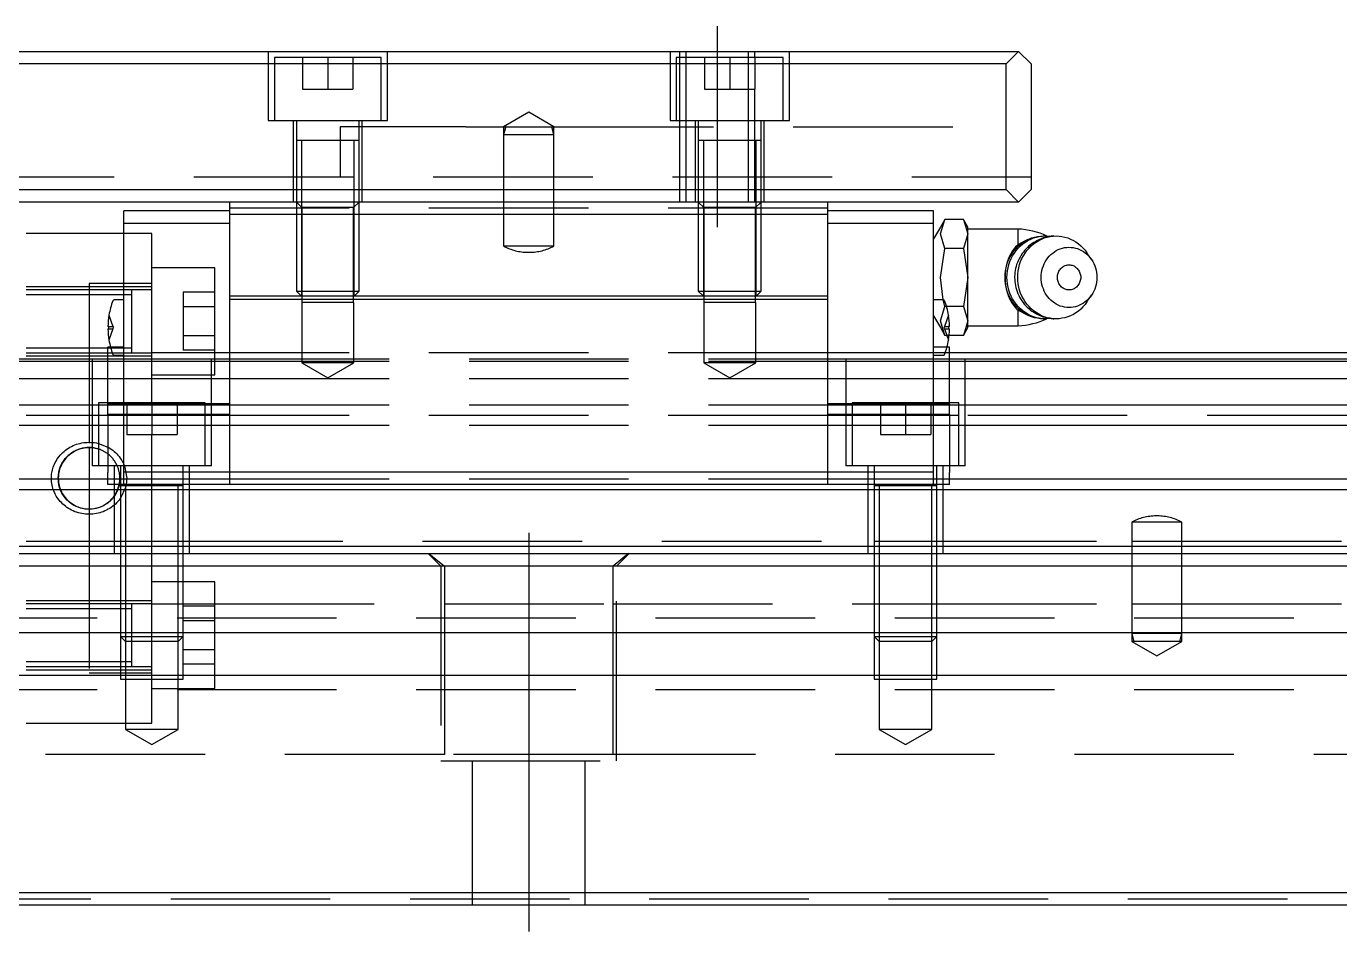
# Model space of a CAD drawing. Extents: x -10 to 959, y -321 to 120.
# Drawn here: x 370 to 474.6, y -304.7 to -231.5 of the extents above; entities that cross this region are included whole.
import ezdxf

# ---------------------------------------------------------------- set-up
doc = ezdxf.new("R2010")
doc.units = 0
doc.linetypes.add('CENTER', pattern=[50.8, 31.75, -6.35, 6.35, -6.35])
doc.linetypes.add('DASHED', pattern=[19.05, 12.7, -6.35])
doc.layers.get('0').update_dxf_attribs({"linetype": 'CONTINUOUS'})
doc.layers.add('CENTER', color=1, linetype='CENTER')

msp = doc.modelspace()

# ---------------------------------------------------------------- linework, layer by layer
at = {"color": 7, "linetype": 'CONTINUOUS'}
for p, q in [((251, -233.54), (449, -233.54)), ((449, -233.54), (448, -234.54)), ((450, -234.54), (449, -233.54)), ((448, -234.54), (252, -234.54)), ((448, -244.54), (448, -234.54)), ((450, -234.54), (450, -244.54)), ((252, -244.54), (448, -244.54)), ((448, -244.54), (449, -245.54)), ((449, -245.54), (450, -244.54)), ((449, -245.54), (251, -245.54)), ((386.2, -246.54), (386.2, -245.54)), ((433.8, -246.54), (433.8, -245.54)), ((386.2, -246.24), (377.77, -246.24)), ((377.77, -247.24), (377.77, -246.24)), ((386.2, -253.04), (386.2, -246.54)), ((433.8, -246.54), (386.2, -246.54)), ((442.23, -246.24), (433.8, -246.24)), ((433.8, -253.04), (433.8, -246.54)), ((442.23, -247.24), (442.23, -246.24)), ((377.77, -267.04), (377.77, -247.24)), ((386.2, -247.24), (377.77, -247.24)), ((442.23, -247.24), (433.8, -247.24)), ((442.23, -267.04), (442.23, -247.24)), ((442.78, -247.54), (442.23, -248.48)), ((443.13, -246.92), (442.78, -247.54)), ((442.78, -248.08), (443.13, -246.92)), ((444.6, -246.92), (443.13, -246.92)), ((444.6, -246.92), (444.6, -246.92)), ((444.96, -247.54), (444.6, -246.92)), ((444.6, -246.92), (444.96, -248.08)), ((444.96, -248.08), (444.96, -247.54)), ((448.96, -247.69), (444.96, -247.69)), ((448.96, -248.93), (448.96, -247.69)), ((377.77, -248.04), (370, -248.04)), ((443.13, -249.23), (442.78, -248.08)), ((444.96, -248.08), (444.6, -249.23)), ((444.96, -251.54), (444.96, -248.08)), ((449.72, -248.53), (448.96, -248.93)), ((449.18, -248.87), (449.38, -248.73)), ((449.33, -248.87), (449.53, -248.73)), ((449.38, -248.73), (449.58, -248.6)), ((449.53, -248.73), (449.74, -248.6)), ((449.58, -248.6), (449.8, -248.49)), ((449.74, -248.6), (449.96, -248.49)), ((449.8, -248.49), (450.03, -248.4)), ((450.08, -248.84), (449.95, -248.94)), ((449.96, -248.49), (450.18, -248.4)), ((450.03, -248.4), (450.26, -248.33)), ((450.22, -248.75), (450.08, -248.84)), ((450.18, -248.4), (450.41, -248.33)), ((450.19, -248.87), (450.39, -248.73)), ((450.36, -248.67), (450.22, -248.75)), ((450.26, -248.33), (450.49, -248.28)), ((450.5, -248.59), (450.36, -248.67)), ((450.39, -248.73), (450.6, -248.6)), ((450.41, -248.33), (450.64, -248.28)), ((450.49, -248.28), (450.73, -248.25)), ((450.65, -248.52), (450.5, -248.59)), ((450.6, -248.6), (450.81, -248.49)), ((450.64, -248.28), (450.88, -248.25)), ((450.8, -248.46), (450.65, -248.52)), ((450.73, -248.25), (450.97, -248.24)), ((450.95, -248.4), (450.8, -248.46)), ((450.81, -248.49), (451.04, -248.4)), ((450.88, -248.25), (451.12, -248.24)), ((451.11, -248.36), (450.95, -248.4)), ((451.12, -248.24), (450.97, -248.24)), ((451.04, -248.4), (451.27, -248.33)), ((451.27, -248.32), (451.11, -248.36)), ((451.12, -248.24), (451.53, -248.27)), ((451.27, -248.33), (451.5, -248.28)), ((451.43, -248.29), (451.27, -248.32)), ((451.59, -248.26), (451.43, -248.29)), ((451.5, -248.28), (451.74, -248.25)), ((451.75, -248.25), (451.59, -248.26)), ((451.74, -248.25), (451.98, -248.24)), ((451.81, -248.24), (451.75, -248.25)), ((451.98, -248.24), (452.22, -248.25)), ((452.22, -248.25), (452.45, -248.28)), ((452.45, -248.28), (452.69, -248.33)), ((452.69, -248.33), (452.92, -248.4)), ((452.92, -248.4), (453.14, -248.49)), ((453.14, -248.49), (453.36, -248.59)), ((453.36, -248.59), (453.56, -248.72)), ((453.56, -248.72), (453.76, -248.86)), ((442.78, -251.54), (443.13, -249.23)), ((444.6, -249.23), (443.13, -249.23)), ((444.6, -249.23), (444.96, -251.54)), ((448.3, -249.79), (448.24, -249.92)), ((448.25, -250.04), (448.37, -249.82)), ((448.37, -249.67), (448.3, -249.79)), ((448.44, -249.55), (448.37, -249.67)), ((448.37, -249.82), (448.5, -249.6)), ((448.41, -250.04), (448.52, -249.82)), ((448.51, -249.43), (448.44, -249.55)), ((448.5, -249.6), (448.65, -249.4)), ((448.59, -249.32), (448.51, -249.43)), ((448.52, -249.82), (448.66, -249.6)), ((448.68, -249.22), (448.59, -249.32)), ((448.65, -249.4), (448.81, -249.21)), ((448.66, -249.6), (448.8, -249.4)), ((448.76, -249.12), (448.68, -249.22)), ((448.86, -249.02), (448.76, -249.12)), ((448.8, -249.4), (448.97, -249.21)), ((448.81, -249.21), (448.99, -249.03)), ((448.96, -248.93), (448.86, -249.02)), ((448.97, -249.21), (449.14, -249.03)), ((448.99, -249.03), (449.18, -248.87)), ((449.19, -249.78), (449.11, -249.92)), ((449.14, -249.03), (449.33, -248.87)), ((449.28, -249.65), (449.19, -249.78)), ((449.26, -250.04), (449.38, -249.82)), ((449.38, -249.52), (449.28, -249.65)), ((449.48, -249.39), (449.38, -249.52)), ((449.38, -249.82), (449.51, -249.6)), ((449.59, -249.27), (449.48, -249.39)), ((449.51, -249.6), (449.66, -249.4)), ((449.7, -249.15), (449.59, -249.27)), ((449.66, -249.4), (449.83, -249.21)), ((449.82, -249.04), (449.7, -249.15)), ((449.95, -248.94), (449.82, -249.04)), ((449.83, -249.21), (450, -249.03)), ((450, -249.03), (450.19, -248.87)), ((451.33, -249.99), (451.44, -249.85)), ((451.44, -249.85), (451.57, -249.72)), ((451.57, -249.72), (451.71, -249.6)), ((451.71, -249.6), (451.85, -249.5)), ((451.85, -249.5), (452, -249.41)), ((452, -249.41), (452.16, -249.33)), ((452.16, -249.33), (452.32, -249.26)), ((452.32, -249.26), (452.49, -249.21)), ((452.49, -249.21), (452.66, -249.17)), ((452.66, -249.17), (452.83, -249.15)), ((452.83, -249.15), (453, -249.14)), ((453, -249.14), (453.18, -249.15)), ((453.18, -249.15), (453.35, -249.17)), ((453.35, -249.17), (453.52, -249.2)), ((453.52, -249.2), (453.69, -249.25)), ((453.69, -249.25), (453.85, -249.32)), ((453.76, -248.86), (453.95, -249.02)), ((453.85, -249.32), (454.01, -249.4)), ((453.95, -249.02), (454.12, -249.19)), ((454.01, -249.4), (454.16, -249.49)), ((454.12, -249.19), (454.29, -249.38)), ((454.16, -249.49), (454.31, -249.59)), ((454.29, -249.38), (454.44, -249.58)), ((454.31, -249.59), (454.44, -249.7)), ((454.8, -250.12), (454.44, -249.58)), ((454.44, -249.7), (454.57, -249.83)), ((454.57, -249.83), (454.69, -249.97)), ((447.96, -250.91), (447.95, -251.03)), ((447.96, -251.02), (448, -250.77)), ((447.98, -250.78), (447.96, -250.91)), ((448.01, -250.66), (447.98, -250.78)), ((448, -250.77), (448.07, -250.52)), ((448.04, -250.53), (448.01, -250.66)), ((448.07, -250.41), (448.04, -250.53)), ((448.07, -250.52), (448.15, -250.28)), ((448.1, -250.29), (448.07, -250.41)), ((448.14, -250.17), (448.1, -250.29)), ((448.11, -251.02), (448.16, -250.77)), ((448.18, -250.06), (448.14, -250.17)), ((448.15, -250.28), (448.25, -250.04)), ((448.16, -250.77), (448.22, -250.52)), ((448.24, -249.92), (448.18, -250.06)), ((448.22, -250.52), (448.31, -250.28)), ((448.31, -250.28), (448.41, -250.04)), ((448.76, -250.83), (448.73, -250.99)), ((448.8, -250.67), (448.76, -250.83)), ((448.84, -250.52), (448.8, -250.67)), ((448.9, -250.36), (448.84, -250.52)), ((448.96, -250.21), (448.9, -250.36)), ((449.03, -250.07), (448.96, -250.21)), ((448.97, -251.02), (449.02, -250.77)), ((449.02, -250.77), (449.08, -250.52)), ((449.11, -249.92), (449.03, -250.07)), ((449.08, -250.52), (449.16, -250.28)), ((449.16, -250.28), (449.26, -250.04)), ((450.86, -250.98), (450.91, -250.8)), ((450.91, -250.8), (450.97, -250.62)), ((450.97, -250.62), (451.04, -250.45)), ((451.04, -250.45), (451.12, -250.29)), ((451.12, -250.29), (451.22, -250.13)), ((451.22, -250.13), (451.33, -249.99)), ((452.26, -250.97), (452.31, -250.9)), ((452.31, -250.9), (452.36, -250.83)), ((452.36, -250.83), (452.42, -250.77)), ((452.42, -250.77), (452.48, -250.72)), ((452.48, -250.72), (452.55, -250.67)), ((452.55, -250.67), (452.62, -250.63)), ((452.62, -250.63), (452.7, -250.6)), ((452.7, -250.6), (452.78, -250.57)), ((452.78, -250.57), (452.85, -250.56)), ((452.85, -250.56), (452.93, -250.54)), ((452.93, -250.54), (453.01, -250.54)), ((453.01, -250.54), (453.1, -250.54)), ((453.1, -250.54), (453.18, -250.56)), ((453.18, -250.56), (453.25, -250.57)), ((453.25, -250.57), (453.33, -250.6)), ((453.33, -250.6), (453.41, -250.63)), ((453.41, -250.63), (453.48, -250.67)), ((453.48, -250.67), (453.54, -250.72)), ((453.54, -250.72), (453.61, -250.77)), ((453.61, -250.77), (453.67, -250.83)), ((453.67, -250.83), (453.72, -250.9)), ((453.72, -250.9), (453.77, -250.97)), ((454.69, -249.97), (454.8, -250.12)), ((454.8, -250.12), (454.9, -250.27)), ((454.9, -250.27), (454.98, -250.44)), ((454.98, -250.44), (455.06, -250.61)), ((455.06, -250.61), (455.12, -250.79)), ((455.12, -250.79), (455.17, -250.97)), ((443, -253.34), (442.78, -251.54)), ((444.96, -251.54), (444.6, -253.85)), ((444.96, -255), (444.96, -251.54)), ((447.92, -251.54), (447.93, -251.28)), ((447.93, -251.28), (447.92, -251.41)), ((447.92, -251.41), (447.92, -251.54)), ((447.93, -251.8), (447.92, -251.54)), ((447.92, -251.54), (447.92, -251.54)), ((447.92, -251.54), (447.92, -251.67)), ((447.92, -251.67), (447.93, -251.79)), ((447.93, -251.28), (447.96, -251.02)), ((447.94, -251.16), (447.93, -251.28)), ((447.93, -251.79), (447.94, -251.92)), ((447.96, -252.06), (447.93, -251.8)), ((447.95, -251.03), (447.94, -251.16)), ((447.94, -251.92), (447.95, -252.05)), ((448.07, -251.54), (448.08, -251.28)), ((448.08, -251.8), (448.07, -251.54)), ((448.08, -251.28), (448.11, -251.02)), ((448.11, -252.06), (448.08, -251.8)), ((448.69, -251.32), (448.68, -251.48)), ((448.68, -251.48), (448.68, -251.54)), ((448.68, -251.54), (448.69, -251.7)), ((448.7, -251.16), (448.69, -251.32)), ((448.69, -251.7), (448.7, -251.86)), ((448.73, -250.99), (448.7, -251.16)), ((448.7, -251.86), (448.72, -252.03)), ((448.93, -251.54), (448.94, -251.28)), ((448.94, -251.8), (448.93, -251.54)), ((448.94, -251.28), (448.97, -251.02)), ((448.97, -252.06), (448.94, -251.8)), ((450.8, -251.35), (450.82, -251.17)), ((450.8, -251.54), (450.8, -251.35)), ((450.8, -251.73), (450.8, -251.54)), ((450.82, -251.91), (450.8, -251.73)), ((450.82, -251.17), (450.86, -250.98)), ((450.86, -252.1), (450.82, -251.91)), ((452.09, -251.45), (452.1, -251.37)), ((452.09, -251.54), (452.09, -251.45)), ((452.09, -251.63), (452.09, -251.54)), ((452.1, -251.71), (452.09, -251.63)), ((452.1, -251.37), (452.12, -251.28)), ((452.12, -251.8), (452.1, -251.71)), ((452.12, -251.28), (452.15, -251.2)), ((452.15, -251.88), (452.12, -251.8)), ((452.15, -251.2), (452.18, -251.12)), ((452.18, -251.96), (452.15, -251.88)), ((452.18, -251.12), (452.21, -251.04)), ((452.21, -252.04), (452.18, -251.96)), ((452.21, -251.04), (452.26, -250.97)), ((453.77, -250.97), (453.81, -251.04)), ((453.81, -251.04), (453.85, -251.12)), ((453.85, -251.96), (453.81, -252.04)), ((453.85, -251.12), (453.88, -251.2)), ((453.88, -251.88), (453.85, -251.96)), ((453.88, -251.2), (453.91, -251.28)), ((453.91, -251.8), (453.88, -251.88)), ((453.91, -251.28), (453.92, -251.37)), ((453.92, -251.71), (453.91, -251.8)), ((453.92, -251.37), (453.94, -251.45)), ((453.94, -251.63), (453.92, -251.71)), ((453.94, -251.45), (453.94, -251.54)), ((453.94, -251.54), (453.94, -251.63)), ((455.17, -250.97), (455.2, -251.16)), ((455.2, -251.92), (455.17, -252.11)), ((455.2, -251.16), (455.23, -251.35)), ((455.23, -251.73), (455.2, -251.92)), ((455.23, -251.35), (455.23, -251.54)), ((455.23, -251.54), (455.23, -251.73)), ((386.2, -253.29), (386.2, -253.04)), ((433.8, -253.04), (386.2, -253.04)), ((433.8, -253.29), (433.8, -253.04)), ((447.95, -252.05), (447.96, -252.17)), ((448, -252.31), (447.96, -252.06)), ((447.96, -252.17), (447.98, -252.3)), ((447.98, -252.3), (448.01, -252.45)), ((448.07, -252.56), (448, -252.31)), ((448.01, -252.45), (448.05, -252.6)), ((448.05, -252.6), (448.09, -252.74)), ((448.15, -252.8), (448.07, -252.56)), ((448.09, -252.74), (448.13, -252.88)), ((448.16, -252.31), (448.11, -252.06)), ((448.13, -252.88), (448.18, -253.02)), ((448.25, -253.04), (448.15, -252.8)), ((448.22, -252.56), (448.16, -252.31)), ((448.18, -253.02), (448.24, -253.16)), ((448.31, -252.8), (448.22, -252.56)), ((448.37, -253.26), (448.25, -253.04)), ((448.41, -253.04), (448.31, -252.8)), ((448.52, -253.26), (448.41, -253.04)), ((448.72, -252.03), (448.75, -252.19)), ((448.75, -252.19), (448.78, -252.35)), ((448.78, -252.35), (448.83, -252.51)), ((448.83, -252.51), (448.88, -252.66)), ((448.88, -252.66), (448.94, -252.82)), ((448.94, -252.82), (449.01, -252.97)), ((449.02, -252.31), (448.97, -252.06)), ((449.01, -252.97), (449.08, -253.12)), ((449.08, -252.56), (449.02, -252.31)), ((449.16, -252.8), (449.08, -252.56)), ((449.26, -253.04), (449.16, -252.8)), ((449.38, -253.26), (449.26, -253.04)), ((450.91, -252.28), (450.86, -252.1)), ((450.97, -252.46), (450.91, -252.28)), ((451.04, -252.63), (450.97, -252.46)), ((451.12, -252.79), (451.04, -252.63)), ((451.22, -252.95), (451.12, -252.79)), ((451.33, -253.09), (451.22, -252.95)), ((452.26, -252.11), (452.21, -252.04)), ((452.31, -252.18), (452.26, -252.11)), ((452.36, -252.25), (452.31, -252.18)), ((452.42, -252.31), (452.36, -252.25)), ((452.48, -252.36), (452.42, -252.31)), ((452.55, -252.41), (452.48, -252.36)), ((452.62, -252.45), (452.55, -252.41)), ((452.7, -252.48), (452.62, -252.45)), ((452.78, -252.51), (452.7, -252.48)), ((452.85, -252.52), (452.78, -252.51)), ((452.93, -252.54), (452.85, -252.52)), ((453.01, -252.54), (452.93, -252.54)), ((453.1, -252.54), (453.01, -252.54)), ((453.18, -252.52), (453.1, -252.54)), ((453.25, -252.51), (453.18, -252.52)), ((453.33, -252.48), (453.25, -252.51)), ((453.41, -252.45), (453.33, -252.48)), ((453.48, -252.41), (453.41, -252.45)), ((453.54, -252.36), (453.48, -252.41)), ((453.61, -252.31), (453.54, -252.36)), ((453.67, -252.25), (453.61, -252.31)), ((453.72, -252.18), (453.67, -252.25)), ((453.77, -252.11), (453.72, -252.18)), ((453.81, -252.04), (453.77, -252.11)), ((454.44, -253.5), (454.8, -252.96)), ((454.8, -252.96), (454.69, -253.11)), ((454.9, -252.81), (454.8, -252.96)), ((454.98, -252.64), (454.9, -252.81)), ((455.06, -252.47), (454.98, -252.64)), ((455.12, -252.29), (455.06, -252.47)), ((455.17, -252.11), (455.12, -252.29)), ((377.77, -253.34), (376.99, -253.34)), ((386.2, -267.04), (386.2, -253.29)), ((433.8, -253.29), (386.2, -253.29)), ((433.8, -267.04), (433.8, -253.29)), ((443.01, -253.34), (442.23, -253.34)), ((444.6, -253.85), (443.26, -253.85)), ((444.6, -253.85), (444.96, -255)), ((448.24, -253.16), (448.3, -253.29)), ((448.3, -253.29), (448.37, -253.41)), ((448.5, -253.48), (448.37, -253.26)), ((448.37, -253.41), (448.44, -253.53)), ((448.44, -253.53), (448.51, -253.65)), ((448.65, -253.68), (448.5, -253.48)), ((448.51, -253.65), (448.59, -253.76)), ((448.66, -253.48), (448.52, -253.26)), ((448.59, -253.76), (448.68, -253.86)), ((448.81, -253.87), (448.65, -253.68)), ((448.8, -253.68), (448.66, -253.48)), ((448.68, -253.86), (448.76, -253.96)), ((448.76, -253.96), (448.86, -254.06)), ((448.97, -253.87), (448.8, -253.68)), ((448.99, -254.05), (448.81, -253.87)), ((448.86, -254.06), (448.96, -254.15)), ((449.14, -254.05), (448.97, -253.87)), ((449.18, -254.21), (448.99, -254.05)), ((449.08, -253.12), (449.16, -253.26)), ((449.33, -254.21), (449.14, -254.05)), ((449.16, -253.26), (449.25, -253.4)), ((449.25, -253.4), (449.35, -253.53)), ((449.35, -253.53), (449.45, -253.66)), ((449.51, -253.48), (449.38, -253.26)), ((449.45, -253.66), (449.56, -253.79)), ((449.66, -253.68), (449.51, -253.48)), ((449.56, -253.79), (449.68, -253.9)), ((449.83, -253.87), (449.66, -253.68)), ((449.68, -253.9), (449.8, -254.02)), ((449.8, -254.02), (449.93, -254.12)), ((450, -254.05), (449.83, -253.87)), ((450.19, -254.21), (450, -254.05)), ((451.44, -253.23), (451.33, -253.09)), ((451.57, -253.36), (451.44, -253.23)), ((451.71, -253.48), (451.57, -253.36)), ((451.85, -253.58), (451.71, -253.48)), ((452, -253.67), (451.85, -253.58)), ((452.16, -253.75), (452, -253.67)), ((452.32, -253.82), (452.16, -253.75)), ((452.49, -253.87), (452.32, -253.82)), ((452.66, -253.91), (452.49, -253.87)), ((452.83, -253.93), (452.66, -253.91)), ((453, -253.94), (452.83, -253.93)), ((453.18, -253.93), (453, -253.94)), ((453.35, -253.91), (453.18, -253.93)), ((453.52, -253.88), (453.35, -253.91)), ((453.69, -253.83), (453.52, -253.88)), ((453.85, -253.76), (453.69, -253.83)), ((453.95, -254.06), (453.76, -254.22)), ((454.01, -253.68), (453.85, -253.76)), ((454.12, -253.89), (453.95, -254.06)), ((454.16, -253.59), (454.01, -253.68)), ((454.29, -253.7), (454.12, -253.89)), ((454.31, -253.49), (454.16, -253.59)), ((454.44, -253.5), (454.29, -253.7)), ((454.44, -253.38), (454.31, -253.49)), ((454.57, -253.25), (454.44, -253.38)), ((454.69, -253.11), (454.57, -253.25)), ((444.96, -255), (444.6, -256.16)), ((444.96, -255.54), (444.96, -255)), ((448.96, -254.15), (449.72, -254.55)), ((448.96, -255.39), (448.96, -254.15)), ((449.38, -254.35), (449.18, -254.21)), ((449.53, -254.35), (449.33, -254.21)), ((449.58, -254.48), (449.38, -254.35)), ((449.74, -254.48), (449.53, -254.35)), ((449.8, -254.59), (449.58, -254.48)), ((449.96, -254.59), (449.74, -254.48)), ((450.03, -254.68), (449.8, -254.59)), ((449.93, -254.12), (450.06, -254.22)), ((450.18, -254.68), (449.96, -254.59)), ((450.26, -254.75), (450.03, -254.68)), ((450.06, -254.22), (450.2, -254.32)), ((450.41, -254.75), (450.18, -254.68)), ((450.39, -254.35), (450.19, -254.21)), ((450.2, -254.32), (450.34, -254.4)), ((450.49, -254.8), (450.26, -254.75)), ((450.34, -254.4), (450.48, -254.48)), ((450.6, -254.48), (450.39, -254.35)), ((450.64, -254.8), (450.41, -254.75)), ((450.48, -254.48), (450.63, -254.55)), ((450.73, -254.83), (450.49, -254.8)), ((450.81, -254.59), (450.6, -254.48)), ((450.63, -254.55), (450.78, -254.61)), ((450.88, -254.83), (450.64, -254.8)), ((450.97, -254.84), (450.73, -254.83)), ((450.78, -254.61), (450.94, -254.67)), ((451.04, -254.68), (450.81, -254.59)), ((451.12, -254.84), (450.88, -254.83)), ((450.94, -254.67), (451.1, -254.72)), ((450.97, -254.84), (451.12, -254.84)), ((451.27, -254.75), (451.04, -254.68)), ((451.1, -254.72), (451.26, -254.76)), ((451.53, -254.81), (451.12, -254.84)), ((451.26, -254.76), (451.42, -254.79)), ((451.5, -254.8), (451.27, -254.75)), ((451.42, -254.79), (451.58, -254.82)), ((451.74, -254.83), (451.5, -254.8)), ((451.58, -254.82), (451.74, -254.83)), ((451.98, -254.84), (451.74, -254.83)), ((451.74, -254.83), (451.81, -254.84)), ((452.22, -254.83), (451.98, -254.84)), ((452.45, -254.8), (452.22, -254.83)), ((452.69, -254.75), (452.45, -254.8)), ((452.92, -254.68), (452.69, -254.75)), ((453.14, -254.59), (452.92, -254.68)), ((453.36, -254.49), (453.14, -254.59)), ((453.56, -254.36), (453.36, -254.49)), ((453.76, -254.22), (453.56, -254.36)), ((376.58, -255.44), (376.5, -255.44)), ((376.5, -255.64), (376.58, -255.64)), ((376.58, -255.64), (376.58, -255.44)), ((443.42, -255.44), (443.42, -255.64)), ((443.5, -255.44), (443.42, -255.44)), ((443.42, -255.64), (443.5, -255.64)), ((444.6, -256.16), (443.47, -256.16)), ((444.6, -256.16), (444.96, -255.54)), ((444.6, -256.16), (444.6, -256.16)), ((444.96, -255.39), (448.96, -255.39)), ((376.71, -257.11), (376.5, -257.11)), ((376.5, -259.71), (376.5, -257.11)), ((443.5, -257.11), (443.29, -257.11)), ((443.5, -259.71), (443.5, -257.11)), ((323.5, -258.04), (376.5, -258.04)), ((323.5, -258.2), (376.5, -258.2)), ((376.99, -257.74), (377.77, -257.74)), ((442.23, -257.74), (443.01, -257.74)), ((628, -257.54), (443.5, -257.54)), ((443.5, -258.04), (700, -258.04)), ((443.5, -258.2), (700, -258.2)), ((323.5, -259.6), (376.5, -259.6)), ((376.5, -261.62), (376.5, -259.71)), ((443.5, -259.6), (700, -259.6)), ((443.5, -261.62), (443.5, -259.71)), ((323.5, -261.68), (376.5, -261.68)), ((377.77, -261.62), (376.5, -261.62)), ((376.5, -262.47), (376.5, -261.62)), ((443.5, -261.62), (442.23, -261.62)), ((443.5, -262.47), (443.5, -261.62)), ((443.5, -261.68), (700, -261.68)), ((323.5, -263.3), (376.5, -263.3)), ((376.5, -262.47), (376.5, -267.08)), ((377.77, -262.47), (376.5, -262.47)), ((443.5, -262.47), (442.23, -262.47)), ((443.5, -262.47), (443.5, -267.08)), ((443.5, -263.3), (700, -263.3)), ((323.5, -267.59), (376.5, -267.59)), ((376.5, -268.04), (376.5, -267.08)), ((386.2, -267.04), (377.77, -267.04)), ((377.77, -268.04), (377.77, -267.04)), ((386.2, -268.04), (386.2, -267.04)), ((433.8, -267.04), (386.2, -267.04)), ((442.23, -267.04), (433.8, -267.04)), ((433.8, -268.04), (433.8, -267.04)), ((442.23, -268.04), (442.23, -267.04)), ((443.5, -268.04), (443.5, -267.08)), ((443.5, -267.59), (700, -267.59)), ((0, -268.44), (700, -268.44)), ((377.77, -268.04), (376.5, -268.04)), ((382.5, -268.14), (377.5, -268.14)), ((386.2, -268.04), (377.77, -268.04)), ((433.8, -268.04), (386.2, -268.04)), ((442.23, -268.04), (433.8, -268.04)), ((443.5, -268.04), (442.23, -268.04)), ((0, -272.94), (700, -272.94)), ((1, -273.54), (699, -273.54)), ((698, -274.54), (2, -274.54)), ((698, -279.84), (2, -279.84)), ((698, -283.24), (2, -283.24)), ((2, -300.54), (698, -300.54)), ((699, -301.54), (1, -301.54))]:
    msp.add_line(p, q, dxfattribs=at)
at = {"color": 3, "linetype": 'DASHED'}
for p, q in [((389.25, -233.54), (389.25, -239.04)), ((389.75, -234.04), (389.75, -239.04)), ((398.25, -234.04), (389.75, -234.04)), ((392, -234.04), (392, -236.54)), ((394, -234.04), (394, -236.54)), ((396, -234.04), (396, -236.54)), ((398.25, -239.04), (398.25, -234.04)), ((398.75, -239.04), (398.75, -233.54)), ((421.25, -233.54), (421.25, -239.04)), ((421.75, -234.04), (421.75, -239.04)), ((430.25, -234.04), (421.75, -234.04)), ((422, -233.54), (422, -234.04)), ((422, -234.04), (422, -239.04)), ((422.5, -233.54), (422.5, -245.54)), ((424, -234.04), (424, -236.54)), ((426, -234.04), (426, -236.54)), ((427.5, -245.54), (427.5, -233.54)), ((428, -234.04), (428, -233.54)), ((428, -234.04), (428, -236.54)), ((430.25, -239.04), (430.25, -234.04)), ((430.75, -239.04), (430.75, -233.54)), ((392, -236.54), (394, -236.54)), ((394, -236.54), (396, -236.54)), ((424, -236.54), (426, -236.54)), ((426, -236.54), (428, -236.54)), ((428, -239.04), (428, -236.54)), ((410, -238.39), (408, -239.54)), ((412, -239.54), (410, -238.39)), ((389.25, -239.04), (398.75, -239.04)), ((391.25, -239.04), (391.25, -245.54)), ((391.5, -239.04), (391.5, -240.64)), ((396.5, -240.64), (396.5, -239.04)), ((396.75, -245.54), (396.75, -239.04)), ((421.25, -239.04), (430.75, -239.04)), ((422, -239.04), (422, -245.54)), ((423.25, -239.04), (423.25, -245.54)), ((423.5, -239.04), (423.5, -240.64)), ((428, -240.64), (428, -239.04)), ((428.5, -240.64), (428.5, -239.04)), ((428.75, -245.54), (428.75, -239.04)), ((395, -239.54), (395, -243.54)), ((405, -239.54), (395, -239.54)), ((405, -239.54), (408, -239.54)), ((408, -239.54), (408, -240.17)), ((408.17, -239.54), (408, -240.17)), ((408, -239.54), (410, -239.54)), ((408, -240.17), (408, -245.54)), ((408, -240.17), (412, -240.17)), ((410, -239.54), (412, -239.54)), ((412, -240.17), (411.83, -239.54)), ((412, -240.17), (412, -239.54)), ((412, -239.54), (450, -239.54)), ((412, -245.54), (412, -240.17)), ((396.5, -240.64), (391.5, -240.64)), ((396.5, -240.64), (391.5, -240.64)), ((391.5, -240.64), (391.5, -245.54)), ((391.5, -240.64), (391.5, -240.64)), ((391.5, -240.64), (391.5, -240.65)), ((391.9, -240.64), (391.9, -245.54)), ((396.1, -245.54), (396.1, -240.64)), ((396.5, -240.64), (396.5, -240.64)), ((396.5, -245.54), (396.5, -240.64)), ((396.5, -240.65), (396.5, -240.64)), ((428.5, -240.64), (423.5, -240.64)), ((428.5, -240.64), (423.5, -240.64)), ((428.5, -240.64), (423.5, -240.64)), ((423.5, -240.64), (423.5, -245.54)), ((423.5, -240.64), (423.5, -240.64)), ((423.5, -240.64), (423.5, -240.65)), ((423.9, -240.64), (423.9, -245.54)), ((428, -245.54), (428, -240.64)), ((428.1, -245.54), (428.1, -240.64)), ((428.5, -240.64), (428.5, -240.64)), ((428.5, -245.54), (428.5, -240.64)), ((428.5, -240.65), (428.5, -240.64)), ((250, -243.54), (450, -243.54)), ((391.5, -245.54), (391.94, -245.98)), ((391.5, -245.54), (391.5, -252.64)), ((396.5, -245.54), (391.5, -245.54)), ((391.9, -245.54), (391.9, -253.04)), ((396.06, -245.98), (396.5, -245.54)), ((396.1, -253.04), (396.1, -245.54)), ((396.5, -252.64), (396.5, -245.54)), ((408, -245.54), (408, -249.04)), ((412, -249.04), (412, -245.54)), ((423.5, -245.54), (423.94, -245.98)), ((423.5, -245.54), (423.5, -252.64)), ((428.5, -245.54), (423.5, -245.54)), ((423.9, -245.54), (423.9, -253.04)), ((428.06, -245.98), (428.5, -245.54)), ((428.1, -253.04), (428.1, -245.54)), ((428.5, -252.64), (428.5, -245.54)), ((433.8, -246.04), (386.2, -246.04)), ((391.94, -245.98), (391.94, -253.54)), ((396.06, -245.98), (391.94, -245.98)), ((396.06, -253.54), (396.06, -245.98)), ((423.94, -245.98), (423.94, -253.54)), ((428.06, -245.98), (423.94, -245.98)), ((428.06, -253.54), (428.06, -245.98)), ((380, -248.04), (377.77, -248.04)), ((380, -258.04), (380, -248.04)), ((408, -249.04), (412, -249.04)), ((409.94, -249.54), (410.06, -249.54)), ((385, -250.79), (380, -250.79)), ((385, -258.04), (385, -250.79)), ((380, -252.29), (370, -252.29)), ((377.77, -252.54), (370, -252.54)), ((377.77, -252.94), (370, -252.94)), ((380, -252.04), (375, -252.04)), ((375, -252.04), (375, -265.08)), ((378.4, -252.54), (377.77, -252.54)), ((378.4, -252.94), (377.77, -252.94)), ((380, -252.54), (378.39, -252.54)), ((378.4, -257.54), (378.4, -252.54)), ((378.4, -255.04), (378.4, -252.54)), ((378.4, -252.94), (378.4, -252.54)), ((378.4, -257.14), (378.4, -252.94)), ((385, -252.73), (382.5, -252.73)), ((382.5, -252.73), (382.5, -253.89)), ((391.5, -252.64), (391.9, -253.04)), ((391.5, -252.64), (396.5, -252.64)), ((396.1, -253.04), (396.5, -252.64)), ((423.5, -252.64), (423.9, -253.04)), ((423.5, -252.64), (428.5, -252.64)), ((428.1, -253.04), (428.5, -252.64)), ((382.5, -253.89), (382.5, -256.19)), ((385, -253.89), (382.5, -253.89)), ((391.93, -253.54), (391.93, -258.34)), ((396.07, -253.54), (391.93, -253.54)), ((396.07, -258.34), (396.07, -253.54)), ((423.93, -253.54), (423.93, -258.34)), ((428.07, -253.54), (423.93, -253.54)), ((428.07, -258.34), (428.07, -253.54)), ((442.78, -255), (443.13, -253.85)), ((443.13, -253.85), (443, -253.34)), ((443.26, -253.85), (443.13, -253.85)), ((376.58, -254.54), (376.9, -255.44)), ((376.58, -254.54), (376.58, -254.54)), ((376.58, -254.54), (376.58, -254.54)), ((376.58, -254.54), (376.58, -254.54)), ((376.58, -254.54), (376.58, -254.54)), ((442.23, -254.6), (442.78, -255.54)), ((443.13, -256.16), (442.78, -255)), ((443.42, -254.54), (443.1, -255.44)), ((443.42, -254.54), (443.42, -254.54)), ((443.42, -254.54), (443.42, -254.54)), ((376.58, -255.44), (376.9, -255.44)), ((376.9, -255.64), (376.58, -256.54)), ((376.58, -255.64), (376.9, -255.64)), ((376.9, -255.44), (376.94, -255.54)), ((376.9, -255.64), (376.94, -255.54)), ((442.78, -255.54), (443.13, -256.16)), ((443.1, -255.44), (443.06, -255.54)), ((443.1, -255.64), (443.06, -255.54)), ((443.1, -255.44), (443.42, -255.44)), ((443.1, -255.64), (443.42, -256.54)), ((443.1, -255.64), (443.42, -255.64)), ((443.47, -256.16), (443.13, -256.16)), ((370, -257.14), (376.5, -257.14)), ((376.5, -257.14), (376.72, -257.14)), ((376.58, -256.54), (376.58, -256.54)), ((376.58, -256.54), (376.58, -256.54)), ((377.77, -257.11), (376.71, -257.11)), ((376.72, -257.14), (377.77, -257.14)), ((377.77, -257.14), (378.4, -257.14)), ((378.4, -257.54), (378.4, -257.14)), ((385, -256.19), (382.5, -256.19)), ((382.5, -256.19), (382.5, -257.35)), ((443.29, -257.11), (442.23, -257.11)), ((443.42, -256.54), (443.42, -256.54)), ((443.42, -256.54), (443.42, -256.54)), ((443.42, -256.54), (443.42, -256.54)), ((443.42, -256.54), (443.42, -256.54)), ((370, -257.54), (376.5, -257.54)), ((370, -257.79), (380, -257.79)), ((375.25, -258.04), (375.25, -266.54)), ((376.5, -257.54), (376.84, -257.54)), ((376.5, -258.04), (377.77, -258.04)), ((376.5, -258.2), (377.77, -258.2)), ((376.84, -257.54), (377.77, -257.54)), ((377.77, -257.54), (378.4, -257.54)), ((377.77, -258.04), (386.2, -258.04)), ((377.77, -258.2), (386.2, -258.2)), ((378.39, -257.54), (378.4, -257.54)), ((378.4, -257.54), (378.4, -257.54)), ((378.4, -257.54), (380, -257.54)), ((385, -257.54), (380, -257.54)), ((380, -261.54), (380, -258.04)), ((385, -257.35), (382.5, -257.35)), ((384.75, -266.54), (384.75, -258.04)), ((386.2, -257.54), (385, -257.54)), ((385, -259.29), (385, -258.04)), ((433.8, -257.54), (386.2, -257.54)), ((386.2, -258.04), (433.8, -258.04)), ((386.2, -258.2), (433.8, -258.2)), ((442.23, -257.54), (433.8, -257.54)), ((433.8, -258.04), (442.23, -258.04)), ((433.8, -258.2), (442.23, -258.2)), ((435.25, -258.04), (435.25, -266.54)), ((443.16, -257.54), (442.23, -257.54)), ((442.23, -258.04), (443.5, -258.04)), ((442.23, -258.2), (443.5, -258.2)), ((443.5, -257.54), (443.16, -257.54)), ((444.75, -266.54), (444.75, -258.04)), ((380, -259.29), (385, -259.29)), ((391.93, -258.34), (394, -259.53)), ((396.07, -258.34), (391.93, -258.34)), ((394, -259.53), (396.07, -258.34)), ((423.93, -258.34), (426, -259.53)), ((428.07, -258.34), (423.93, -258.34)), ((426, -259.53), (428.07, -258.34)), ((376.5, -259.6), (377.77, -259.6)), ((377.77, -259.6), (386.2, -259.6)), ((386.2, -259.6), (433.8, -259.6)), ((433.8, -259.6), (442.23, -259.6)), ((442.23, -259.6), (443.5, -259.6)), ((375.75, -261.54), (375.75, -266.54)), ((376.5, -261.54), (375.75, -261.54)), ((377.77, -261.54), (376.5, -261.54)), ((376.5, -261.68), (377.77, -261.68)), ((384.25, -261.54), (377.77, -261.54)), ((386.2, -261.62), (377.77, -261.62)), ((377.77, -261.68), (386.2, -261.68)), ((378, -261.54), (378, -264.04)), ((380, -261.54), (380, -264.04)), ((382, -261.54), (382, -264.04)), ((384.25, -266.54), (384.25, -261.54)), ((386.2, -261.68), (433.8, -261.68)), ((442.23, -261.62), (433.8, -261.62)), ((433.8, -261.68), (442.23, -261.68)), ((435.75, -261.54), (435.75, -266.54)), ((442.23, -261.54), (435.75, -261.54)), ((438, -261.54), (438, -264.04)), ((440, -261.54), (440, -264.04)), ((442, -261.54), (442, -264.04)), ((443.5, -261.54), (442.23, -261.54)), ((442.23, -261.68), (443.5, -261.68)), ((444.25, -261.54), (443.5, -261.54)), ((444.25, -266.54), (444.25, -261.54)), ((375.75, -262.54), (370, -262.54)), ((376.5, -262.54), (375.75, -262.54)), ((377.77, -262.54), (376.5, -262.54)), ((376.5, -263.3), (377.77, -263.3)), ((386.2, -262.47), (377.77, -262.47)), ((380, -262.54), (377.77, -262.54)), ((377.77, -263.3), (386.2, -263.3)), ((384.25, -262.54), (380, -262.54)), ((386.2, -262.54), (384.25, -262.54)), ((433.8, -262.54), (386.2, -262.54)), ((386.2, -263.3), (433.8, -263.3)), ((442.23, -262.47), (433.8, -262.47)), ((435.75, -262.54), (433.8, -262.54)), ((433.8, -263.3), (442.23, -263.3)), ((442.23, -262.54), (435.75, -262.54)), ((443.5, -262.54), (442.23, -262.54)), ((442.23, -263.3), (443.5, -263.3)), ((444.25, -262.54), (443.5, -262.54)), ((495.75, -262.54), (444.25, -262.54)), ((378, -264.04), (380, -264.04)), ((380, -266.54), (380, -264.04)), ((380, -264.04), (382, -264.04)), ((438, -264.04), (440, -264.04)), ((440, -264.04), (442, -264.04)), ((372.8, -265.6), (372.9, -265.49)), ((372.9, -265.49), (373.01, -265.4)), ((373.01, -265.4), (373.12, -265.31)), ((373.12, -265.31), (373.23, -265.22)), ((373.23, -265.22), (373.35, -265.14)), ((373.35, -265.14), (373.48, -265.07)), ((373.48, -265.07), (373.6, -265)), ((373.6, -265), (373.74, -264.94)), ((373.74, -264.94), (373.87, -264.88)), ((373.87, -264.88), (374.01, -264.83)), ((374.01, -264.83), (374.14, -264.79)), ((374.14, -264.79), (374.28, -264.76)), ((374.28, -264.76), (374.42, -264.73)), ((374.42, -264.73), (374.57, -264.7)), ((374.57, -264.7), (374.71, -264.69)), ((374.71, -264.69), (374.85, -264.68)), ((374.85, -264.68), (375, -264.67)), ((375, -264.67), (375.15, -264.68)), ((375, -265.09), (375, -269.99)), ((375.15, -264.68), (375.29, -264.69)), ((375.29, -264.69), (375.43, -264.7)), ((375.43, -264.7), (375.58, -264.73)), ((375.58, -264.73), (375.72, -264.76)), ((375.72, -264.76), (375.75, -264.76)), ((375.75, -264.76), (376.5, -265.06)), ((376.5, -265.06), (376.52, -265.07)), ((376.52, -265.07), (376.65, -265.14)), ((376.65, -265.14), (376.77, -265.22)), ((376.77, -265.22), (376.88, -265.31)), ((376.88, -265.31), (376.99, -265.4)), ((376.99, -265.4), (377.1, -265.49)), ((377.1, -265.49), (377.2, -265.6)), ((372.15, -266.65), (372.19, -266.53)), ((372.19, -266.53), (372.24, -266.42)), ((372.24, -266.42), (372.3, -266.29)), ((372.3, -266.29), (372.37, -266.17)), ((372.37, -266.17), (372.44, -266.05)), ((372.44, -266.05), (372.52, -265.93)), ((372.52, -265.93), (372.61, -265.81)), ((372.61, -265.81), (372.7, -265.7)), ((372.7, -265.7), (372.8, -265.6)), ((384.75, -266.54), (375.25, -266.54)), ((377, -266.54), (377, -273.54)), ((377.2, -265.6), (377.3, -265.7)), ((377.3, -265.7), (377.39, -265.81)), ((377.39, -265.81), (377.48, -265.93)), ((377.48, -265.93), (377.54, -266.02)), ((377.5, -266.54), (377.5, -268.04)), ((377.54, -266.02), (377.61, -266.12)), ((377.61, -266.12), (377.66, -266.22)), ((377.66, -266.22), (377.71, -266.32)), ((377.71, -266.32), (377.76, -266.42)), ((377.76, -266.42), (377.77, -266.44)), ((377.77, -266.44), (377.81, -266.54)), ((377.81, -266.54), (378, -267.54)), ((380, -268.04), (380, -266.54)), ((382.5, -268.04), (382.5, -266.54)), ((383, -273.54), (383, -266.54)), ((444.75, -266.54), (435.25, -266.54)), ((437, -266.54), (437, -273.54)), ((437.5, -266.54), (437.5, -268.04)), ((442.5, -268.04), (442.5, -266.54)), ((443, -273.54), (443, -266.54)), ((372, -267.43), (372.01, -267.32)), ((372, -267.54), (372, -267.43)), ((372, -267.68), (372, -267.54)), ((372.01, -267.82), (372, -267.68)), ((372.01, -267.32), (372.02, -267.21)), ((372.02, -267.21), (372.04, -267.1)), ((372.04, -267.1), (372.06, -266.99)), ((372.06, -266.99), (372.08, -266.87)), ((372.08, -266.87), (372.11, -266.76)), ((372.11, -266.76), (372.15, -266.65)), ((376.5, -267.59), (377.77, -267.59)), ((377.77, -267.59), (386.2, -267.59)), ((378, -267.54), (377.95, -268.04)), ((386.2, -267.59), (433.8, -267.59)), ((433.8, -267.59), (442.23, -267.59)), ((442.23, -267.59), (443.5, -267.59)), ((372.03, -267.96), (372.01, -267.82)), ((372.06, -268.09), (372.03, -267.96)), ((372.08, -268.21), (372.06, -268.09)), ((372.11, -268.32), (372.08, -268.21)), ((372.15, -268.43), (372.11, -268.32)), ((372.19, -268.55), (372.15, -268.43)), ((372.24, -268.66), (372.19, -268.55)), ((372.29, -268.76), (372.24, -268.66)), ((377.5, -268.04), (377.5, -268.14)), ((377.5, -268.13), (377.5, -268.14)), ((377.5, -268.14), (377.5, -273.54)), ((377.5, -268.14), (377.5, -268.14)), ((377.9, -268.27), (377.5, -269.12)), ((377.93, -268.14), (377.9, -268.27)), ((377.9, -268.14), (377.9, -273.54)), ((377.95, -268.04), (377.93, -268.14)), ((380, -268.14), (380, -268.04)), ((380, -273.54), (380, -268.14)), ((382.1, -273.54), (382.1, -268.14)), ((382.5, -268.14), (382.5, -268.04)), ((382.5, -268.14), (382.5, -268.13)), ((382.5, -273.54), (382.5, -268.14)), ((382.5, -268.14), (382.5, -268.14)), ((437.5, -268.04), (437.5, -268.14)), ((437.5, -268.13), (437.5, -268.14)), ((442.5, -268.14), (437.5, -268.14)), ((437.5, -268.14), (437.5, -273.54)), ((437.5, -268.14), (437.5, -268.14)), ((437.9, -268.14), (437.9, -273.54)), ((442.1, -273.54), (442.1, -268.14)), ((442.5, -268.14), (442.5, -268.04)), ((442.5, -268.14), (442.5, -268.13)), ((442.5, -273.54), (442.5, -268.14)), ((442.5, -268.14), (442.5, -268.14)), ((372.34, -268.86), (372.29, -268.76)), ((372.39, -268.96), (372.34, -268.86)), ((372.46, -269.06), (372.39, -268.96)), ((372.52, -269.15), (372.46, -269.06)), ((372.61, -269.27), (372.52, -269.15)), ((372.7, -269.38), (372.61, -269.27)), ((372.8, -269.48), (372.7, -269.38)), ((372.9, -269.59), (372.8, -269.48)), ((373.01, -269.68), (372.9, -269.59)), ((373.12, -269.77), (373.01, -269.68)), ((376.99, -269.68), (376.88, -269.77)), ((377.1, -269.59), (376.99, -269.68)), ((377.2, -269.48), (377.1, -269.59)), ((377.3, -269.38), (377.2, -269.48)), ((377.39, -269.27), (377.3, -269.38)), ((377.48, -269.15), (377.39, -269.27)), ((377.5, -269.12), (377.48, -269.15)), ((373.23, -269.86), (373.12, -269.77)), ((373.35, -269.94), (373.23, -269.86)), ((373.48, -270.01), (373.35, -269.94)), ((373.6, -270.08), (373.48, -270.01)), ((373.74, -270.14), (373.6, -270.08)), ((373.87, -270.2), (373.74, -270.14)), ((374.01, -270.25), (373.87, -270.2)), ((374.15, -270.29), (374.01, -270.25)), ((374.28, -270.32), (374.15, -270.29)), ((374.42, -270.35), (374.28, -270.32)), ((374.57, -270.38), (374.42, -270.35)), ((374.71, -270.39), (374.57, -270.38)), ((374.85, -270.4), (374.71, -270.39)), ((375, -270.41), (374.85, -270.4)), ((375, -270), (375, -283.04)), ((375.15, -270.4), (375, -270.41)), ((375.29, -270.39), (375.15, -270.4)), ((375.43, -270.38), (375.29, -270.39)), ((375.58, -270.35), (375.43, -270.38)), ((375.72, -270.32), (375.58, -270.35)), ((375.86, -270.29), (375.72, -270.32)), ((375.99, -270.25), (375.86, -270.29)), ((376.13, -270.2), (375.99, -270.25)), ((376.26, -270.14), (376.13, -270.2)), ((376.4, -270.08), (376.26, -270.14)), ((376.52, -270.01), (376.4, -270.08)), ((376.65, -269.94), (376.52, -270.01)), ((376.77, -269.86), (376.65, -269.94)), ((376.88, -269.77), (376.77, -269.86)), ((460.06, -270.54), (459.94, -270.54)), ((458, -271.04), (458, -273.54)), ((462, -271.04), (458, -271.04)), ((462, -273.54), (462, -271.04)), ((370, -272.54), (377.5, -272.54)), ((377.5, -272.54), (377.9, -272.54)), ((377.9, -272.54), (380, -272.54)), ((380, -272.54), (382.1, -272.54)), ((382.1, -272.54), (382.5, -272.54)), ((382.5, -272.54), (437.5, -272.54)), ((437.5, -272.54), (437.9, -272.54)), ((437.9, -272.54), (442.1, -272.54)), ((442.1, -272.54), (442.5, -272.54)), ((442.5, -272.54), (458, -272.54)), ((458, -272.54), (462, -272.54)), ((462, -272.54), (497.5, -272.54)), ((377.5, -273.54), (377.5, -279.84)), ((377.5, -273.54), (377.5, -279.84)), ((377.9, -273.54), (377.9, -279.84)), ((380, -279.84), (380, -273.54)), ((382.1, -279.84), (382.1, -273.54)), ((382.5, -279.84), (382.5, -273.54)), ((382.5, -279.84), (382.5, -273.54)), ((402, -273.54), (403, -274.54)), ((402.06, -273.54), (403.29, -274.54)), ((417.94, -273.54), (416.71, -274.54)), ((417, -274.54), (418, -273.54)), ((437.5, -273.54), (437.5, -279.84)), ((437.5, -273.54), (437.5, -279.84)), ((437.9, -273.54), (437.9, -279.84)), ((442.1, -279.84), (442.1, -273.54)), ((442.5, -279.84), (442.5, -273.54)), ((442.5, -279.84), (442.5, -273.54)), ((458, -273.54), (458, -279.84)), ((462, -279.84), (462, -273.54)), ((403, -274.54), (403, -290.04)), ((403.29, -274.54), (403.29, -279.84)), ((416.71, -279.84), (416.71, -274.54)), ((417, -290.04), (417, -274.54)), ((382.1, -275.79), (380, -275.79)), ((382.5, -275.79), (382.1, -275.79)), ((385, -275.79), (382.5, -275.79)), ((385, -279.84), (385, -275.79)), ((380, -277.29), (370, -277.29)), ((377.5, -277.54), (370, -277.54)), ((377.5, -277.94), (370, -277.94)), ((377.9, -277.54), (377.5, -277.54)), ((377.9, -277.94), (377.5, -277.94)), ((378.4, -277.54), (377.9, -277.54)), ((378.4, -277.94), (377.9, -277.94)), ((378.4, -277.54), (378.39, -277.54)), ((378.4, -277.54), (378.4, -277.54)), ((380, -277.54), (378.4, -277.54)), ((378.4, -279.84), (378.4, -277.54)), ((378.4, -282.54), (378.4, -277.54)), ((378.4, -280.04), (378.4, -277.54)), ((380, -277.54), (382.1, -277.54)), ((382.1, -277.54), (382.5, -277.54)), ((382.5, -277.54), (385, -277.54)), ((385, -277.73), (382.5, -277.73)), ((385, -277.54), (403.29, -277.54)), ((403.29, -277.54), (416.71, -277.54)), ((416.71, -277.54), (437.5, -277.54)), ((437.5, -277.54), (437.9, -277.54)), ((437.9, -277.54), (442.1, -277.54)), ((442.1, -277.54), (442.5, -277.54)), ((442.5, -277.54), (458, -277.54)), ((458, -277.54), (462, -277.54)), ((462, -277.54), (497.5, -277.54)), ((699.5, -278.69), (0.5, -278.69)), ((385, -278.89), (382.5, -278.89)), ((377.5, -279.84), (377.5, -280.14)), ((377.5, -279.84), (377.5, -280.14)), ((377.5, -280.14), (377.9, -280.54)), ((377.5, -280.14), (377.5, -283.24)), ((377.5, -280.14), (382.5, -280.14)), ((377.9, -279.84), (377.9, -280.54)), ((378.4, -279.89), (378.4, -279.84)), ((378.4, -280.54), (378.4, -279.89)), ((380, -280.54), (380, -279.84)), ((382.1, -280.54), (382.1, -279.84)), ((382.1, -280.54), (382.5, -280.14)), ((382.5, -280.14), (382.5, -279.84)), ((382.5, -280.14), (382.5, -279.84)), ((382.5, -283.24), (382.5, -280.14)), ((385, -283.24), (385, -279.84)), ((403.29, -279.84), (403.29, -283.24)), ((416.71, -283.24), (416.71, -279.84)), ((437.5, -279.84), (437.5, -280.14)), ((437.5, -279.84), (437.5, -280.14)), ((437.5, -280.14), (437.9, -280.54)), ((437.5, -280.14), (437.5, -283.24)), ((437.5, -280.14), (442.5, -280.14)), ((437.9, -279.84), (437.9, -280.54)), ((442.1, -280.54), (442.1, -279.84)), ((442.1, -280.54), (442.5, -280.14)), ((442.5, -280.14), (442.5, -279.84)), ((442.5, -280.14), (442.5, -279.84)), ((442.5, -283.24), (442.5, -280.14)), ((458, -279.84), (458, -279.91)), ((458, -279.91), (458, -280.54)), ((458, -279.91), (458.17, -280.54)), ((462, -279.91), (458, -279.91)), ((461.83, -280.54), (462, -279.91)), ((462, -279.91), (462, -279.84)), ((462, -280.54), (462, -279.91)), ((377.9, -280.54), (377.9, -283.54)), ((382.1, -280.54), (377.9, -280.54)), ((378.4, -282.54), (378.4, -280.54)), ((380, -283.24), (380, -280.54)), ((382.1, -283.54), (382.1, -280.54)), ((385, -281.19), (382.5, -281.19)), ((437.9, -280.54), (437.9, -283.54)), ((442.1, -280.54), (437.9, -280.54)), ((442.1, -283.54), (442.1, -280.54)), ((458, -280.54), (460, -281.69)), ((462, -280.54), (458, -280.54)), ((460, -281.69), (462, -280.54)), ((370, -282.14), (377.5, -282.14)), ((377.5, -282.14), (378.4, -282.14)), ((370, -282.54), (377.5, -282.54)), ((370, -282.79), (380, -282.79)), ((375, -283.04), (380, -283.04)), ((377.5, -282.54), (378.4, -282.54)), ((377.5, -283.24), (377.5, -283.54)), ((378.39, -282.54), (378.4, -282.54)), ((378.4, -282.54), (378.4, -282.54)), ((378.4, -282.54), (380, -282.54)), ((378.4, -282.54), (378.4, -282.54)), ((380, -283.54), (380, -283.24)), ((385, -282.35), (382.5, -282.35)), ((382.5, -283.54), (382.5, -283.24)), ((385, -284.29), (385, -283.24)), ((403.29, -283.24), (403.29, -289.54)), ((416.71, -289.54), (416.71, -283.24)), ((437.5, -283.24), (437.5, -283.54)), ((442.5, -283.54), (442.5, -283.24)), ((699.5, -284.39), (0.5, -284.39)), ((377.5, -283.54), (382.5, -283.54)), ((377.9, -283.54), (377.9, -287.54)), ((380, -287.04), (380, -283.54)), ((380, -284.29), (385, -284.29)), ((382.1, -287.54), (382.1, -283.54)), ((437.5, -283.54), (442.5, -283.54)), ((437.9, -283.54), (437.9, -287.54)), ((442.1, -287.54), (442.1, -283.54)), ((370, -287.04), (380, -287.04)), ((377.9, -287.54), (380, -288.75)), ((382.1, -287.54), (377.9, -287.54)), ((380, -288.75), (382.1, -287.54)), ((437.9, -287.54), (440, -288.75)), ((442.1, -287.54), (437.9, -287.54)), ((440, -288.75), (442.1, -287.54)), ((403.29, -289.54), (296.71, -289.54)), ((416.71, -289.54), (403.29, -289.54)), ((523.29, -289.54), (416.71, -289.54)), ((403, -290.04), (417, -290.04)), ((405.5, -290.04), (405.5, -301.54)), ((414.5, -301.54), (414.5, -290.04)), ((0.5, -301.04), (699.5, -301.04))]:
    msp.add_line(p, q, dxfattribs=at)
msp.add_circle((375, -267.54), 2.46, dxfattribs=at)
at = {"color": 7, "linetype": 'CONTINUOUS'}
for centre, radius, start, end in [((448.73, -253.69), 6, 65.106, 87.8214), ((382.5, -255.54), 6, 159.1494, 170.4059), ((376.99, -253.44), 0.1, 90, 159.1494), ((443.01, -253.44), 0.1, 20.8506, 90), ((437.5, -255.54), 6, 9.5941, 20.8506), ((382.5, -255.54), 6, 170.4203, 179.0449), ((437.5, -255.54), 6, 0.9551, 9.5797), ((448.73, -249.39), 6, 272.1786, 294.894), ((382.5, -255.54), 6, 180.9551, 189.5797), ((437.5, -255.54), 6, 350.4203, 359.0449), ((382.5, -255.54), 6, 189.5941, 200.8506), ((437.5, -255.54), 6, 339.1494, 350.4059), ((376.99, -257.64), 0.1, 200.8506, 270), ((443.01, -257.64), 0.1, 270, 339.1494)]:
    msp.add_arc(centre, radius, start, end, dxfattribs=at)
at = {"color": 3, "linetype": 'DASHED'}
for centre, radius, start, end in [((409.94, -245.54), 4, 241.0305, 270), ((410.06, -245.54), 4, 270, 298.9695), ((375, -267.54), 2.45, 72.2006, 348.2412), ((375, -267.54), 2.45, 52.3113, 72.2006), ((375, -267.54), 2.45, 24.053, 52.3113), ((375, -267.54), 2.45, 0, 24.053), ((375, -267.54), 2.45, 348.2412, 0), ((459.94, -274.54), 4, 90, 118.9695), ((460.06, -274.54), 4, 61.0305, 90)]:
    msp.add_arc(centre, radius, start, end, dxfattribs=at)
at = {"layer": 'CENTER', "color": 1, "linetype": 'CENTER'}
for p, q in [((425, -231.54), (425, -247.54)), ((410, -271.89), (410, -304.69))]:
    msp.add_line(p, q, dxfattribs=at)

doc.saveas('drawing.dxf')
